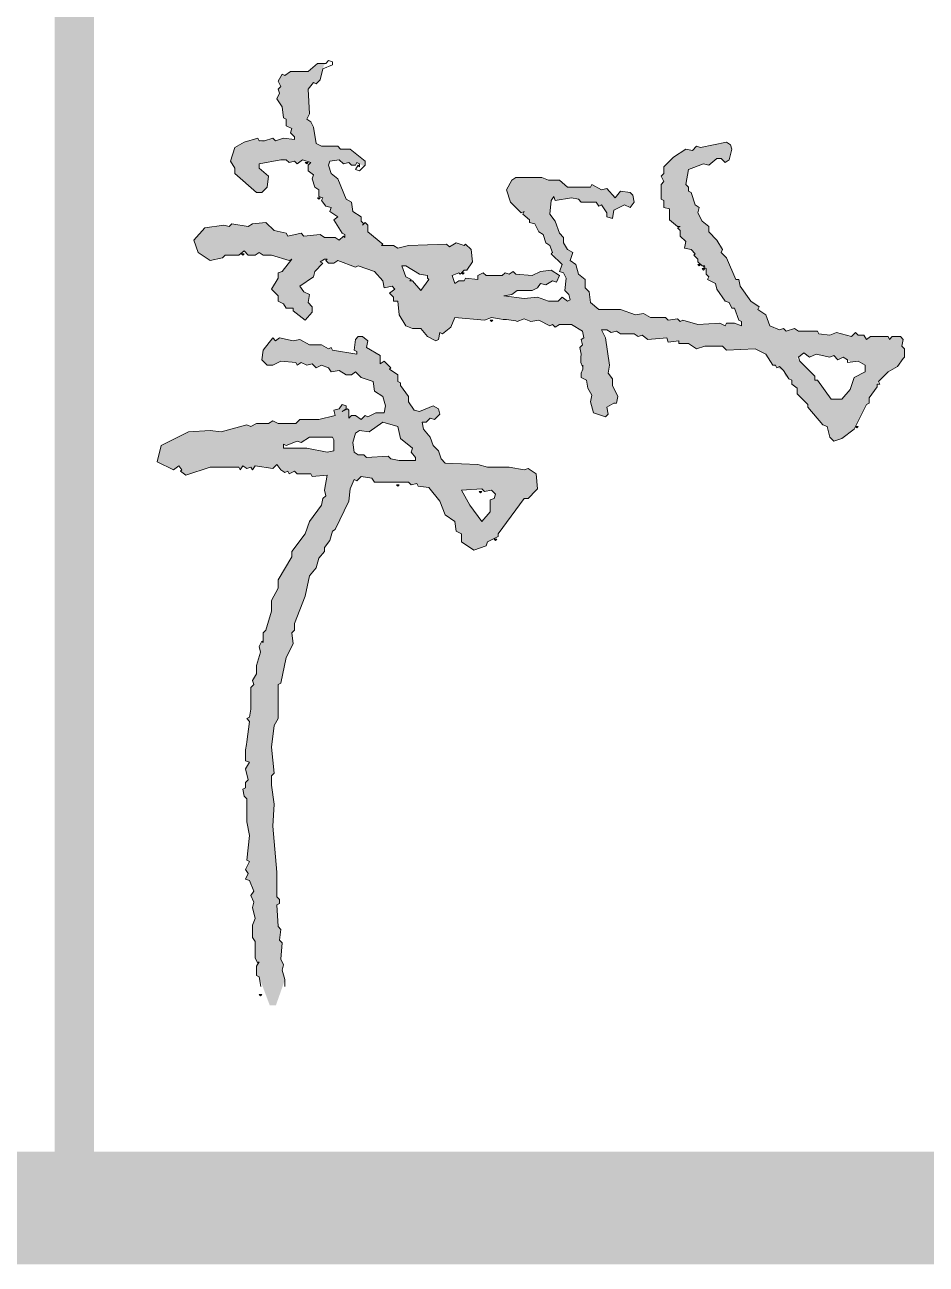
# Model space of a CAD drawing. Extents: x -518115 to 389031, y -231062 to 1628073.
# Drawn here: x 134969.5 to 135170.2, y -221440.8 to -221165.1 of the extents above; entities that cross this region are included whole.
import ezdxf

# ---------------------------------------------------------------- set-up
doc = ezdxf.new("R2010")
doc.units = 0
doc.header["$LTSCALE"] = 1000
doc.header["$MEASUREMENT"] = 0
doc.layers.add('图框', color=140, linetype='Continuous')
doc.layers.add('签名', color=7, linetype='Continuous', lineweight=18)

# ---------------------------------------------------------------- blocks, each defined once
blk = doc.blocks.new('GFDDDDRG')
at = {"layer": '签名'}
h = blk.add_hatch(color=2, dxfattribs=at)
h.dxf.hatch_style = 1
h.paths.add_polyline_path([(898040.56, -159065.23), (898040.56, -159062.21), (898039.35, -159061), (898038.74, -159061.6), (898037.53, -159060.4), (898037.53, -159058.58), (898033.91, -159056.16), (898033.3, -159051.93), (898030.88, -159050.72), (898027.25, -159041.65), (898024.23, -159039.23), (898023.02, -159035.6), (898023.62, -159033.78), (898027.86, -159033.18), (898029.67, -159034.99), (898032.09, -159034.39), (898033.3, -159035.6), (898035.12, -159035.6), (898035.72, -159034.39), (898038.95, -159036), (898039.35, -159035.6), (898039.35, -159033.78), (898032.7, -159028.34), (898028.46, -159028.34), (898027.25, -159027.13), (898020, -159027.13), (898017.58, -159025.92), (898016.37, -159018.66), (898015.16, -159016.24), (898013.34, -159015.04), (898014.55, -159012.62), (898013.95, -159001.73), (898016.37, -158998.71), (898017.58, -158999.31), (898019.39, -158997.5), (898021, -158991.04), (898021.81, -158990.24), (898018.18, -158990.24), (898013.95, -158993.87), (898006.09, -158993.87), (898003.67, -158995.68), (898002.46, -158995.08), (898000.64, -158998.1), (898001.85, -159000.52), (898000.64, -159001.73), (898001.25, -159003.54), (898000.04, -159005.96), (898002.46, -159009.59), (898003.06, -159014.43), (898004.27, -159015.04), (898004.27, -159018.06), (898006.69, -159019.27), (898006.09, -159021.08), (898007.9, -159022.9), (898007.9, -159024.11), (898003.06, -159023.5), (897999.43, -159024.71), (897998.22, -159023.5), (897992.52, -159025.4), (897991.57, -159023.5), (897985.52, -159025.32), (897981.29, -159027.74), (897979.47, -159033.78), (897981.29, -159036.81), (897981.29, -159039.23), (897990.97, -159047.69), (897993.38, -159047.69), (897995.8, -159045.28), (897996.41, -159040.44), (897992.17, -159036.81), (897992.17, -159034.99), (898003.89, -159032.8), (898005.48, -159034.39), (898007.9, -159033.78), (898009.11, -159034.99), (898011.53, -159033.18), (898015.16, -159034.39), (898013.95, -159035.6), (898013.95, -159038.02), (898016.37, -159039.83), (898015.76, -159041.65), (898016.97, -159045.28), (898018.79, -159046.48), (898018.79, -159049.51), (898020.6, -159050.11), (898020, -159051.32), (898021.81, -159053.74), (898024.23, -159054.35), (898023.62, -159056.16), (898027.25, -159058.58), (898025.44, -159059.79), (898029.07, -159065.84), (898030.28, -159066.44), (898030.28, -159067.65), (898029.67, -159067.05), (898027.86, -159068.86), (898026.04, -159067.65), (898021.21, -159067.65), (898019.39, -159066.44), (898012.13, -159067.05), (898010.92, -159065.84), (898004.88, -159067.05), (898004.27, -159065.84), (897998.83, -159064.63), (897995.2, -159061), (897989.15, -159061.6), (897987.34, -159062.81), (897980.08, -159061.6), (897978.87, -159062.81), (897976.45, -159062.21), (897967.98, -159063.42), (897963.14, -159068.86), (897964.96, -159074.31), (897970.4, -159077.93), (897975.85, -159076.72), (897977.05, -159075.52), (897983.1, -159075.52), (897985.52, -159073.7), (897987.34, -159075.52), (897990.36, -159075.52), (897992.17, -159074.31), (897993.99, -159075.52), (897997.62, -159075.52), (898005.48, -159077.93), (898006.69, -159077.33), (898002.46, -159082.77), (898000.64, -159083.38), (898000.64, -159085.8), (897997.62, -159090.64), (898000.64, -159093.66), (898000.64, -159096.08), (898003.06, -159097.29), (898004.27, -159099.1), (898007.29, -159099.1), (898007.29, -159100.31), (898012.74, -159104.55), (898015.76, -159100.92), (898015.76, -159098.5), (898013.95, -159096.68), (898014.55, -159093.05), (898012.13, -159091.84), (898010.32, -159089.43), (898016.37, -159085.19), (898016.97, -159082.77), (898020.6, -159079.14), (898019.39, -159078.54), (898021.21, -159077.33), (898022.41, -159077.33), (898021.81, -159077.93), (898023.02, -159079.14), (898025.44, -159079.14), (898027.25, -159077.93), (898035.12, -159080.96), (898036.33, -159080.35), (898043.58, -159082.77), (898047.21, -159087.01), (898047.82, -159090.03), (898051.45, -159089.43), (898052.65, -159090.64), (898050.24, -159092.45), (898052.05, -159094.26), (898052.05, -159096.08), (898053.86, -159096.08), (898054.2, -159099.44), (898054.47, -159099.71), (898054.25, -159099.93), (898054.47, -159102.13), (898057.49, -159106.96), (898060.52, -159108.17), (898064.15, -159108.17), (898067.17, -159111.8), (898070.8, -159113.62), (898072.01, -159113.01), (898072.61, -159109.99), (898073.82, -159110.59), (898077.45, -159107.57), (898079.27, -159103.34), (898092.57, -159104.55), (898095.6, -159103.34), (898100.8, -159104.2), (898102.12, -159104.22), (898106.36, -159104.82), (898107.09, -159105.15), (898110.11, -159103.94), (898113.13, -159105.15), (898116.76, -159104.55), (898121.6, -159106.96), (898122.81, -159106.36), (898124.02, -159107.57), (898125.84, -159106.36), (898131.28, -159106.36), (898136.12, -159109.38), (898136.72, -159112.41), (898135.51, -159113.01), (898136.12, -159115.43), (898134.91, -159116.64), (898135.51, -159119.67), (898135.43, -159120.55), (898135.43, -159122.97), (898136.12, -159125.11), (898136.24, -159125.41), (898136.24, -159127.23), (898135.51, -159128.13), (898135.51, -159129.95), (898137.93, -159131.16), (898138.54, -159134.79), (898140.35, -159137.81), (898139.75, -159140.83), (898140.96, -159145.67), (898146.4, -159147.49), (898147.61, -159146.28), (898147, -159143.25), (898151.4, -159140.61), (898151.84, -159138.41), (898149.42, -159133.58), (898149.42, -159130.55), (898147.61, -159128.13), (898148.21, -159124.5), (898146.4, -159112.41), (898144.58, -159108.78), (898147, -159108.78), (898148.82, -159109.99), (898151.24, -159109.38), (898153.05, -159110.59), (898159.1, -159110.59), (898160.91, -159111.8), (898162.73, -159111.2), (898165.15, -159113.01), (898173.61, -159112.41), (898174.22, -159114.22), (898179.06, -159113.62), (898179.06, -159114.83), (898183.29, -159114.83), (898186.92, -159117.25), (898190.55, -159116.04), (898198.41, -159116.04), (898200.23, -159117.85), (898212.93, -159117.25), (898217.77, -159119.67), (898220.79, -159124.5), (898222.8, -159125.62), (898225.63, -159126.92), (898226.45, -159129.4), (898229.26, -159131.16), (898229.26, -159132.97), (898231.68, -159134.79), (898231.68, -159137.2), (898236.51, -159142.04), (898236.51, -159143.25), (898243.17, -159151.12), (898244.98, -159151.72), (898246.19, -159156.56), (898248.01, -159158.37), (898251.63, -159157.16), (898257.08, -159152.93), (898262.52, -159142.04), (898263.73, -159141.44), (898263.73, -159139.02), (898267.36, -159134.18), (898267.36, -159132.37), (898272.2, -159127.53), (898276.43, -159125.11), (898279.45, -159120.57), (898279.45, -159117.25), (898278.25, -159116.04), (898278.85, -159113.01), (898277.64, -159111.8), (898274.01, -159111.8), (898272.8, -159113.01), (898272.2, -159111.8), (898264.33, -159111.8), (898262.52, -159113.01), (898261.31, -159111.2), (898258.89, -159111.2), (898257.68, -159109.99), (898255.87, -159111.8), (898249.21, -159109.99), (898246.19, -159111.2), (898241.35, -159110.59), (898240.75, -159109.38), (898232.28, -159109.38), (898230.47, -159108.17), (898226.84, -159109.38), (898225.63, -159108.17), (898223.81, -159108.78), (898219.58, -159106.96), (898217.77, -159102.13), (898214.14, -159099.71), (898214.74, -159098.5), (898211.11, -159096.08), (898206.27, -159089.43), (898205.67, -159086.4), (898204.46, -159086.4), (898200.23, -159076.72), (898197.81, -159074.31), (898198.41, -159073.1), (898195.99, -159068.86), (898192.36, -159065.23), (898192.36, -159062.81), (898189.34, -159060.4), (898187.53, -159056.77), (898188.13, -159054.35), (898186.32, -159053.14), (898184.5, -159047.69), (898183.29, -159047.09), (898183.29, -159045.28), (898182.08, -159044.07), (898183.29, -159037.41), (898189.94, -159034.99), (898192.36, -159035.6), (898195.99, -159032.57), (898197.81, -159032.57), (898199.62, -159034.39), (898201.44, -159033.18), (898202.65, -159028.34), (898202.04, -159026.53), (898200.23, -159025.32), (898188.73, -159027.74), (898186.92, -159027.13), (898185.11, -159028.95), (898182.08, -159028.34), (898176.64, -159031.97), (898172.41, -159036.2), (898172.41, -159039.23), (898171.2, -159040.44), (898172.41, -159042.86), (898171.2, -159044.07), (898171.2, -159050.72), (898172.41, -159051.32), (898172.41, -159054.35), (898174.82, -159054.95), (898174.82, -159059.79), (898178.45, -159062.81), (898179.66, -159062.81), (898178.45, -159063.42), (898179.66, -159064.63), (898179.66, -159067.05), (898182.08, -159069.47), (898181.48, -159072.49), (898184.5, -159073.1), (898186.32, -159074.91), (898185.71, -159075.52), (898187.53, -159077.33), (898187.53, -159078.54), (898189.34, -159080.35), (898190.55, -159080.35), (898189.94, -159080.96), (898191.15, -159081.56), (898191.15, -159083.98), (898192.36, -159085.19), (898191.76, -159086.4), (898195.39, -159088.22), (898195.99, -159090.64), (898199.62, -159096.08), (898201.44, -159096.68), (898202.65, -159099.1), (898203.85, -159099.1), (898205.67, -159104.55), (898206.88, -159105.15), (898206.88, -159106.96), (898203.85, -159105.76), (898200.23, -159105.76), (898199.62, -159106.96), (898197.2, -159105.76), (898187.53, -159106.36), (898180.87, -159104.55), (898179.66, -159105.15), (898178.45, -159103.94), (898174.22, -159104.55), (898173.01, -159103.34), (898166.36, -159103.34), (898163.33, -159101.52), (898159.7, -159102.13), (898153.05, -159099.71), (898143.37, -159099.71), (898139.75, -159096.68), (898139.14, -159091.84), (898137.33, -159090.03), (898137.33, -159086.4), (898134.3, -159083.98), (898133.09, -159079.75), (898130.67, -159077.93), (898131.88, -159074.31), (898129.46, -159073.1), (898127.65, -159070.07), (898127.65, -159067.65), (898125.84, -159065.84), (898124.02, -159060.4), (898121.6, -159057.37), (898122.21, -159051.32), (898123.42, -159049.51), (898124.02, -159051.32), (898131.28, -159050.11), (898134.3, -159050.72), (898135.51, -159051.93), (898142.17, -159051.93), (898143.37, -159053.74), (898144.58, -159053.14), (898147, -159056.77), (898147, -159058.58), (898149.42, -159059.19), (898150.03, -159055.56), (898154.87, -159053.14), (898157.29, -159054.35), (898159.1, -159051.93), (898158.49, -159048.9), (898157.29, -159047.69), (898153.05, -159047.09), (898150.63, -159050.11), (898147, -159045.88), (898144.58, -159046.48), (898140.35, -159044.07), (898139.75, -159045.28), (898129.46, -159045.28), (898125.84, -159042.25), (898121, -159042.25), (898117.97, -159041.04), (898106.48, -159041.04), (898104.67, -159042.25), (898102.25, -159046.48), (898104.06, -159051.93), (898108.9, -159056.77), (898110.11, -159056.16), (898109.51, -159057.37), (898112.53, -159059.79), (898112.53, -159061), (898114.95, -159061.6), (898116.76, -159065.23), (898118.58, -159066.44), (898119.79, -159070.07), (898121.6, -159071.28), (898123.62, -159076.32), (898127.05, -159079.75), (898125.84, -159082.77), (898127.65, -159083.38), (898128.86, -159085.8), (898128.25, -159091.24), (898130.07, -159093.05), (898130.67, -159095.47), (898129.46, -159096.08), (898127.05, -159094.26), (898125.23, -159096.08), (898121, -159096.08), (898116.16, -159094.26), (898110.11, -159094.87), (898101.04, -159093.66), (898104.67, -159093.05), (898107.09, -159091.24), (898113.74, -159091.24), (898116.16, -159090.03), (898117.37, -159088.22), (898119.79, -159088.82), (898122.81, -159087.01), (898124.63, -159087.61), (898125.84, -159084.59), (898122.21, -159082.17), (898117.37, -159082.77), (898113.74, -159084.59), (898106.48, -159083.98), (898105.27, -159082.77), (898103.46, -159083.98), (898101.64, -159083.38), (898100.43, -159084.59), (898093.18, -159084.59), (898091.97, -159083.38), (898089.55, -159084.59), (898089.55, -159086.4), (898084.1, -159085.8), (898083.5, -159087.01), (898081.08, -159087.01), (898079.27, -159088.22), (898078.06, -159084.59), (898083.1, -159082.57), (898083.5, -159082.17), (898084.71, -159082.17), (898087.13, -159078.54), (898086.52, -159073.1), (898084.1, -159070.68), (898083.5, -159071.28), (898079.87, -159070.07), (898076.85, -159071.89), (898075.64, -159070.68), (898058.7, -159071.28), (898053.86, -159072.49), (898052.05, -159071.28), (898046.61, -159071.28), (898047.21, -159070.68)])
h.paths.add_polyline_path([(898055.68, -159080.35), (898057.49, -159080.35), (898063.54, -159083.98), (898067.17, -159084.59), (898067.17, -159085.8), (898067.77, -159086.4), (898064.15, -159091.24), (898060.52, -159087.01), (898059.31, -159087.01), (898059.91, -159086.4), (898057.49, -159085.19)], flags=16)
h.paths.add_polyline_path([(898234.7, -159119.06), (898237.12, -159120.88), (898240.14, -159119.67), (898246.19, -159120.88), (898248.01, -159120.27), (898249.82, -159122.08), (898252.24, -159120.88), (898255.58, -159123.1), (898258.89, -159122.69), (898261.92, -159124.5), (898261.92, -159127.53), (898257.08, -159129.95), (898255.26, -159135.39), (898251.63, -159139.62), (898246.8, -159139.62), (898240.75, -159131.16), (898239.54, -159131.16), (898239.54, -159129.34), (898231.59, -159121.39)], flags=16)
h = blk.add_hatch(color=2, dxfattribs=at)
h.dxf.hatch_style = 1
h.paths.add_polyline_path([(898036.33, -159164.42), (898034.51, -159163.21), (898033.91, -159158.98), (898035.12, -159154.74), (898036.93, -159153.53), (898041.16, -159154.14), (898047.21, -159149.91), (898053.86, -159151.72), (898055.07, -159157.16), (898060.52, -159161.4), (898059.91, -159163.21), (898061.73, -159165.63), (898061.73, -159166.84), (898054.47, -159166.84), (898050.84, -159166.24), (898049.63, -159165.03), (898039.95, -159165.63), (898038.74, -159164.42)], flags=16)
h.paths.add_polyline_path([(898025.44, -159162.61), (898022.41, -159163.21), (898013.34, -159161.4), (898003.06, -159161.4), (898003.06, -159159.58), (898004.27, -159160.19), (898009.11, -159158.37), (898010.92, -159158.98), (898014.55, -159156.56), (898024.83, -159156.56), (898025.44, -159157.77)], flags=16)
h.paths.add_polyline_path([(898082.29, -159180.15), (898091.36, -159179.54), (898092.57, -159180.75), (898095.6, -159180.15), (898096.81, -159181.36), (898097.41, -159181.96), (898096.81, -159183.77), (898094.99, -159184.38), (898094.99, -159189.82), (898091.36, -159194.06), (898085.92, -159186.8)], flags=16)
h.paths.add_polyline_path([(898090.15, -159180.75), (898091.36, -159180.75), (898090.76, -159181.36)], flags=0)
h.paths.add_polyline_path([(897996.92, -159409.34), (897999.62, -159409.35), (898003.67, -159397.87), (898002.46, -159393.64), (898003.06, -159391.22), (898001.85, -159388.8), (898002.46, -159381.54), (898001.25, -159380.33), (898001.85, -159375.5), (898000.64, -159374.29), (898000.04, -159364.61), (898001.25, -159364), (898001.25, -159362.19), (898000.04, -159360.98), (898000.04, -159350.09), (897998.22, -159329.53), (897998.83, -159319.85), (897997.62, -159311.39), (897997.62, -159307.15), (897998.83, -159305.94), (897997.62, -159294.45), (897998.83, -159284.78), (898000.64, -159281.75), (898000.64, -159266.63), (898001.85, -159266.03), (898004.27, -159254.54), (898007.29, -159248.49), (898006.69, -159243.65), (898007.9, -159242.44), (898007.9, -159239.42), (898012.74, -159227.32), (898014.55, -159218.25), (898017.58, -159214.62), (898018.79, -159210.39), (898021.21, -159207.36), (898021.21, -159205.55), (898023.62, -159202.52), (898024.83, -159198.29), (898026.04, -159197.68), (898032.09, -159184.98), (898032.7, -159179.54), (898034.51, -159175.31), (898035.72, -159175.91), (898037.53, -159174.1), (898042.37, -159174.7), (898043.58, -159176.52), (898058.7, -159176.52), (898059.91, -159177.73), (898062.33, -159177.12), (898062.94, -159178.33), (898067.77, -159178.94), (898072.61, -159184.98), (898075.03, -159191.03), (898079.27, -159194.06), (898079.87, -159198.29), (898082.29, -159199.5), (898082.29, -159203.13), (898087.73, -159206.76), (898093.18, -159204.94), (898093.78, -159203.13), (898098.62, -159200.71), (898098.62, -159199.5), (898110.11, -159183.77), (898111.93, -159183.77), (898116.16, -159179.54), (898115.55, -159172.89), (898111.93, -159170.47), (898110.11, -159171.07), (898103.46, -159169.86), (898093.78, -159169.86), (898089.55, -159168.65), (898075.03, -159168.05), (898073.22, -159166.24), (898072.01, -159162.61), (898069.59, -159160.19), (898068.38, -159156.56), (898065.36, -159152.93), (898064.75, -159149.91), (898066.57, -159149.91), (898068.38, -159148.09), (898070.19, -159148.7), (898072.61, -159146.28), (898072.01, -159143.86), (898069.59, -159142.65), (898063.54, -159145.07), (898061.12, -159144.46), (898058.7, -159140.83), (898058.7, -159138.41), (898055.07, -159133.58), (898055.07, -159132.37), (898053.86, -159131.76), (898053.86, -159128.74), (898050.24, -159126.32), (898050.84, -159125.71), (898047.82, -159122.69), (898046, -159123.9), (898046, -159120.27), (898039.95, -159116.64), (898040.56, -159113.62), (898038.14, -159111.8), (898036.33, -159111.8), (898035.12, -159113.01), (898034.51, -159117.85), (898035.72, -159118.46), (898035.72, -159119.67), (898024.83, -159117.85), (898024.23, -159116.64), (898023.02, -159117.25), (898020, -159115.43), (898014.55, -159115.43), (898010.32, -159113.01), (898007.29, -159113.62), (898001.25, -159112.41), (897999.43, -159113.62), (897998.22, -159112.41), (897993.99, -159117.85), (897993.38, -159122.08), (897995.8, -159124.5), (897998.22, -159124.5), (898001.85, -159122.69), (898008.5, -159123.29), (898009.11, -159124.5), (898010.92, -159123.29), (898013.34, -159124.5), (898015.76, -159123.9), (898017.58, -159125.71), (898020, -159124.5), (898023.02, -159125.71), (898024.23, -159127.53), (898027.86, -159126.92), (898030.88, -159128.74), (898033.3, -159128.74), (898035.12, -159127.53), (898037.53, -159129.95), (898042.98, -159131.76), (898043.58, -159136), (898047.21, -159138.41), (898048.42, -159142.65), (898047.82, -159145.67), (898044.19, -159145.67), (898040.56, -159147.49), (898039.35, -159146.88), (898037.53, -159148.7), (898035.12, -159146.88), (898033.3, -159146.88), (898032.09, -159148.09), (898032.09, -159144.46), (898031.49, -159143.86), (898029.07, -159145.07), (898030.88, -159143.86), (898030.88, -159142.65), (898029.07, -159142.04), (898027.86, -159143.86), (898025.44, -159144.46), (898026.04, -159146.88), (898018.79, -159148.7), (898010.32, -159148.7), (898008.5, -159150.51), (898000.64, -159150.51), (897998.22, -159149.3), (897996.41, -159150.51), (897990.97, -159150.51), (897988.55, -159151.72), (897986.73, -159151.12), (897975.24, -159154.14), (897970.4, -159153.53), (897960.73, -159154.14), (897948.63, -159160.19), (897946.81, -159167.44), (897954.07, -159171.07), (897956.49, -159169.26), (897957.7, -159171.07), (897957.1, -159171.68), (897959.52, -159173.49), (897970.4, -159169.86), (897983.1, -159169.86), (897983.71, -159171.07), (897984.92, -159169.26), (897986.73, -159170.47), (897988.55, -159169.86), (897989.15, -159171.07), (897990.36, -159169.26), (897998.22, -159170.47), (898000.04, -159168.65), (898001.85, -159171.07), (898003.67, -159172.28), (898004.88, -159171.68), (898005.48, -159172.89), (898007.9, -159171.68), (898009.11, -159172.89), (898015.16, -159172.89), (898015.76, -159174.1), (898022.41, -159173.49), (898021.21, -159180.15), (898021.81, -159182.56), (898020.6, -159183.77), (898020, -159186.8), (898014.55, -159194.06), (898012.74, -159199.5), (898006.69, -159207.36), (898006.69, -159209.78), (898000.64, -159220.06), (898000.64, -159223.69), (897997.62, -159229.13), (897997.62, -159233.97), (897995.2, -159242.44), (897993.99, -159243.65), (897993.99, -159247.88), (897993.38, -159247.28), (897992.17, -159249.7), (897992.78, -159252.12), (897990.97, -159258.16), (897990.97, -159261.79), (897989.15, -159264.82), (897989.76, -159266.63), (897988.55, -159267.84), (897988.55, -159277.52), (897987.94, -159281.15), (897986.73, -159281.75), (897987.94, -159282.96), (897986.73, -159292.03), (897986.43, -159293.73), (897986.13, -159295.66), (897986.13, -159300.5), (897987.94, -159301.11), (897986.13, -159304.13), (897987.34, -159308.97), (897986.13, -159310.18), (897986.13, -159312.6), (897984.92, -159313.2), (897985.52, -159316.23), (897986.73, -159317.44), (897986.73, -159327.72), (897987.94, -159333.76), (897986.73, -159344.65), (897987.94, -159345.26), (897986.13, -159348.88), (897987.34, -159350.7), (897986.13, -159353.12), (897987.94, -159353.72), (897989.76, -159358.56), (897988.55, -159360.38), (897989.76, -159363.4), (897989.15, -159365.82), (897990.36, -159370.66), (897989.15, -159373.68), (897989.15, -159379.12), (897990.36, -159380.94), (897990.36, -159388.2), (897991.57, -159390.62), (897992.17, -159390.01), (897990.97, -159391.83), (897990.97, -159396.06), (897992.17, -159396.66)])
at = {"layer": '图框', "const_width": 50}
blk.add_lwpolyline([(894109.78, -159499.46), (922809.78, -159499.46), (922809.78, -108686.96), (894109.78, -108686.96)], close=True, dxfattribs=at)
at = {"layer": '图框', "const_width": 17.5}
blk.add_lwpolyline([(897909.95, -156001.93), (897909.95, -159501.93)], dxfattribs=at)
at = {"layer": '签名', "color": 2, "elevation": 4852497.23}
for points in [[(898278.85, -159121.48), (898279.45, -159120.88), (898279.45, -159117.25), (898278.25, -159116.04), (898278.85, -159113.01), (898277.64, -159111.8), (898274.01, -159111.8), (898272.8, -159113.01), (898272.2, -159111.8), (898264.33, -159111.8), (898262.52, -159113.01), (898261.31, -159111.2), (898258.89, -159111.2), (898257.68, -159109.99), (898255.87, -159111.8), (898249.21, -159109.99), (898246.19, -159111.2), (898241.35, -159110.59), (898240.75, -159109.38), (898232.28, -159109.38), (898230.47, -159108.17), (898226.84, -159109.38), (898225.63, -159108.17), (898223.81, -159108.78), (898219.58, -159106.96), (898217.77, -159102.13), (898214.14, -159099.71), (898214.74, -159098.5), (898211.11, -159096.08), (898206.27, -159089.43), (898205.67, -159086.4), (898204.46, -159086.4), (898200.23, -159076.72), (898197.81, -159074.31), (898198.41, -159073.1), (898195.99, -159068.86), (898192.36, -159065.23), (898192.36, -159062.81), (898189.34, -159060.4), (898187.53, -159056.77), (898188.13, -159054.35), (898186.32, -159053.14), (898184.5, -159047.69), (898183.29, -159047.09), (898183.29, -159045.28), (898182.08, -159044.07), (898183.29, -159037.41), (898189.94, -159034.99), (898192.36, -159035.6), (898195.99, -159032.57), (898197.81, -159032.57), (898199.62, -159034.39), (898201.44, -159033.18), (898202.65, -159028.34), (898202.04, -159026.53), (898200.23, -159025.32), (898188.73, -159027.74), (898186.92, -159027.13), (898185.11, -159028.95), (898182.08, -159028.34), (898176.64, -159031.97), (898172.41, -159036.2), (898172.41, -159039.23), (898171.2, -159040.44), (898172.41, -159042.86), (898171.2, -159044.07), (898171.2, -159050.72), (898172.41, -159051.32), (898172.41, -159054.35), (898174.82, -159054.95), (898174.82, -159059.79), (898178.45, -159062.81), (898179.66, -159062.81), (898178.45, -159063.42), (898179.66, -159064.63), (898179.66, -159067.05), (898182.08, -159069.47), (898181.48, -159072.49), (898184.5, -159073.1), (898186.32, -159074.91), (898185.71, -159075.52), (898187.53, -159077.33), (898187.53, -159078.54), (898189.34, -159080.35), (898190.55, -159080.35), (898189.94, -159080.96), (898191.15, -159081.56), (898191.15, -159083.98), (898192.36, -159085.19), (898191.76, -159086.4), (898195.39, -159088.22), (898195.99, -159090.64), (898199.62, -159096.08), (898201.44, -159096.68), (898202.65, -159099.1), (898203.85, -159099.1), (898205.67, -159104.55), (898206.88, -159105.15), (898206.88, -159106.96), (898203.85, -159105.76), (898200.23, -159105.76), (898199.62, -159106.96), (898197.2, -159105.76), (898187.53, -159106.36), (898180.87, -159104.55), (898179.66, -159105.15), (898178.45, -159103.94), (898174.22, -159104.55), (898173.01, -159103.34), (898166.36, -159103.34), (898163.33, -159101.52), (898159.7, -159102.13), (898153.05, -159099.71), (898143.37, -159099.71), (898139.75, -159096.68), (898139.14, -159091.84), (898137.33, -159090.03), (898137.33, -159086.4), (898134.3, -159083.98), (898133.09, -159079.75), (898130.67, -159077.93), (898131.88, -159074.31), (898129.46, -159073.1), (898127.65, -159070.07), (898127.65, -159067.65), (898125.84, -159065.84), (898124.02, -159060.4), (898121.6, -159057.37), (898122.21, -159051.32), (898123.42, -159049.51), (898124.02, -159051.32), (898131.28, -159050.11), (898134.3, -159050.72), (898135.51, -159051.93), (898142.17, -159051.93), (898143.37, -159053.74), (898144.58, -159053.14), (898147, -159056.77), (898147, -159058.58), (898149.42, -159059.19), (898150.03, -159055.56), (898154.87, -159053.14), (898157.29, -159054.35), (898159.1, -159051.93), (898158.49, -159048.9), (898157.29, -159047.69), (898153.05, -159047.09), (898150.63, -159050.11), (898147, -159045.88), (898144.58, -159046.48), (898140.35, -159044.07), (898139.75, -159045.28), (898129.46, -159045.28), (898125.84, -159042.25), (898121, -159042.25), (898117.97, -159041.04), (898106.48, -159041.04), (898104.67, -159042.25), (898102.25, -159046.48), (898104.06, -159051.93), (898108.9, -159056.77), (898110.11, -159056.16), (898109.51, -159057.37), (898112.53, -159059.79), (898112.53, -159061), (898114.95, -159061.6), (898116.76, -159065.23), (898118.58, -159066.44), (898119.79, -159070.07), (898121.6, -159071.28), (898122.81, -159074.31), (898122.21, -159074.91), (898127.05, -159079.75), (898125.84, -159082.77), (898127.65, -159083.38), (898128.86, -159085.8), (898128.25, -159091.24), (898130.07, -159093.05), (898130.67, -159095.47), (898129.46, -159096.08), (898127.05, -159094.26), (898125.23, -159096.08), (898121, -159096.08), (898116.16, -159094.26), (898110.11, -159094.87), (898101.04, -159093.66), (898104.67, -159093.05), (898107.09, -159091.24), (898113.74, -159091.24), (898116.16, -159090.03), (898117.37, -159088.22), (898119.79, -159088.82), (898122.81, -159087.01), (898124.63, -159087.61), (898125.84, -159084.59), (898122.21, -159082.17), (898117.37, -159082.77), (898113.74, -159084.59), (898106.48, -159083.98), (898105.27, -159082.77), (898103.46, -159083.98), (898101.64, -159083.38), (898100.43, -159084.59), (898093.18, -159084.59), (898091.97, -159083.38), (898089.55, -159084.59), (898089.55, -159086.4), (898084.1, -159085.8), (898083.5, -159087.01), (898081.08, -159087.01), (898079.27, -159088.22), (898078.06, -159084.59), (898081.08, -159083.38), (898081.69, -159083.98), (898083.5, -159082.17), (898084.71, -159082.17), (898087.13, -159078.54), (898086.52, -159073.1), (898084.1, -159070.68), (898083.5, -159071.28), (898079.87, -159070.07), (898076.85, -159071.89), (898075.64, -159070.68), (898058.7, -159071.28), (898053.86, -159072.49), (898052.05, -159071.28), (898046.61, -159071.28), (898047.21, -159070.68), (898040.56, -159065.23), (898040.56, -159062.21), (898039.35, -159061), (898038.14, -159062.21), (898038.74, -159061.6), (898037.53, -159060.4), (898037.53, -159058.58), (898033.91, -159056.16), (898033.3, -159051.93), (898030.88, -159050.72), (898027.25, -159041.65), (898024.23, -159039.23), (898023.02, -159035.6), (898023.62, -159033.78), (898027.86, -159033.18), (898029.67, -159034.99), (898032.09, -159034.39), (898033.3, -159035.6), (898035.12, -159035.6), (898035.72, -159034.39), (898036.93, -159034.99), (898036.93, -159036.2), (898036.33, -159035.6), (898035.12, -159037.41), (898036.93, -159038.02), (898039.35, -159035.6), (898039.35, -159033.78), (898032.7, -159028.34), (898028.46, -159028.34), (898027.25, -159027.13), (898020, -159027.13), (898017.58, -159025.92), (898016.37, -159018.66), (898015.16, -159016.24), (898013.34, -159015.04), (898014.55, -159012.62), (898013.95, -159001.73), (898016.37, -158998.71), (898017.58, -158999.31), (898019.39, -158997.5), (898020.6, -158992.66), (898024.83, -158990.84), (898024.83, -158989.63), (898023.02, -158989.03), (898021.81, -158990.24), (898018.18, -158990.24), (898013.95, -158993.87), (898006.09, -158993.87), (898003.67, -158995.68), (898002.46, -158995.08), (898000.64, -158998.1), (898001.85, -159000.52), (898000.64, -159001.73), (898001.25, -159003.54), (898000.04, -159005.96), (898002.46, -159009.59), (898003.06, -159014.43), (898004.27, -159015.04), (898004.27, -159018.06), (898006.69, -159019.27), (898006.09, -159021.08), (898007.9, -159022.9), (898007.9, -159024.11), (898003.06, -159023.5), (897999.43, -159024.71), (897998.22, -159023.5), (897994.59, -159024.71), (897992.17, -159024.71), (897991.57, -159023.5), (897985.52, -159025.32), (897981.29, -159027.74), (897979.47, -159033.78), (897981.29, -159036.81), (897981.29, -159039.23), (897990.97, -159047.69), (897993.38, -159047.69), (897995.8, -159045.28), (897996.41, -159040.44), (897992.17, -159036.81), (897992.17, -159034.99), (898001.85, -159033.18), (898004.27, -159033.18), (898005.48, -159034.39), (898007.9, -159033.78), (898009.11, -159034.99), (898011.53, -159033.18), (898015.16, -159034.39), (898013.95, -159035.6), (898013.95, -159038.02), (898016.37, -159039.83), (898015.76, -159041.65), (898016.97, -159045.28), (898018.79, -159046.48), (898018.79, -159049.51), (898020.6, -159050.11), (898020, -159051.32), (898021.81, -159053.74), (898024.23, -159054.35), (898023.62, -159056.16), (898027.25, -159058.58), (898025.44, -159059.79), (898029.07, -159065.84), (898030.28, -159066.44), (898030.28, -159067.65), (898029.67, -159067.05), (898027.86, -159068.86), (898026.04, -159067.65), (898021.21, -159067.65), (898019.39, -159066.44), (898012.13, -159067.05), (898010.92, -159065.84), (898004.88, -159067.05), (898004.27, -159065.84), (897998.83, -159064.63), (897995.2, -159061), (897989.15, -159061.6), (897987.34, -159062.81), (897980.08, -159061.6), (897978.87, -159062.81), (897976.45, -159062.21), (897967.98, -159063.42), (897963.14, -159068.86), (897964.96, -159074.31), (897970.4, -159077.93), (897975.85, -159076.72), (897977.05, -159075.52), (897983.1, -159075.52), (897985.52, -159073.7), (897987.34, -159075.52), (897990.36, -159075.52), (897992.17, -159074.31), (897993.99, -159075.52), (897997.62, -159075.52), (898005.48, -159077.93), (898006.69, -159077.33), (898002.46, -159082.77), (898000.64, -159083.38), (898000.64, -159085.8), (897997.62, -159090.64), (898000.64, -159093.66), (898000.64, -159096.08), (898003.06, -159097.29), (898004.27, -159099.1), (898007.29, -159099.1), (898007.29, -159100.31), (898012.74, -159104.55), (898015.76, -159100.92), (898015.76, -159098.5), (898013.95, -159096.68), (898014.55, -159093.05), (898012.13, -159091.84), (898010.32, -159089.43), (898016.37, -159085.19), (898016.97, -159082.77), (898020.6, -159079.14), (898019.39, -159078.54), (898021.21, -159077.33), (898022.41, -159077.33), (898021.81, -159077.93), (898023.02, -159079.14), (898025.44, -159079.14), (898027.25, -159077.93), (898035.12, -159080.96), (898036.33, -159080.35), (898043.58, -159082.77), (898047.21, -159087.01), (898047.82, -159090.03), (898051.45, -159089.43), (898052.65, -159090.64), (898050.24, -159092.45), (898052.05, -159094.26), (898052.05, -159096.08), (898053.86, -159096.08), (898054.47, -159102.13), (898057.49, -159106.96), (898060.52, -159108.17), (898064.15, -159108.17), (898067.17, -159111.8), (898070.8, -159113.62), (898072.01, -159113.01), (898072.61, -159109.99), (898073.82, -159110.59), (898077.45, -159107.57), (898079.27, -159103.34), (898092.57, -159104.55), (898095.6, -159103.34), (898099.22, -159103.94), (898100.74, -159104.24), (898102.25, -159104.24), (898106.48, -159104.84), (898107.09, -159105.15), (898110.11, -159103.94), (898113.13, -159105.15), (898116.76, -159104.55), (898121.6, -159106.96), (898122.81, -159106.36), (898124.02, -159107.57), (898125.84, -159106.36), (898131.28, -159106.36), (898136.12, -159109.38), (898136.72, -159112.41), (898135.51, -159113.01), (898136.12, -159115.43), (898134.91, -159116.64), (898135.51, -159119.67), (898135.43, -159120.88), (898135.43, -159123.29), (898136.12, -159125.11), (898136.24, -159124.5), (898136.24, -159126.32), (898135.51, -159128.13), (898135.51, -159129.95), (898137.93, -159131.16), (898138.54, -159134.79), (898140.35, -159137.81), (898139.75, -159140.83), (898140.96, -159145.67), (898146.4, -159147.49), (898147.61, -159146.28), (898147, -159143.25), (898150.03, -159141.44), (898151.24, -159141.44), (898151.84, -159138.41), (898149.42, -159133.58), (898149.42, -159130.55), (898147.61, -159128.13), (898148.21, -159124.5), (898146.4, -159112.41), (898144.58, -159108.78), (898147, -159108.78), (898148.82, -159109.99), (898151.24, -159109.38), (898153.05, -159110.59), (898159.1, -159110.59), (898160.91, -159111.8), (898162.73, -159111.2), (898165.15, -159113.01), (898173.61, -159112.41), (898174.22, -159114.22), (898179.06, -159113.62), (898179.06, -159114.83), (898183.29, -159114.83), (898186.92, -159117.25), (898190.55, -159116.04), (898198.41, -159116.04), (898200.23, -159117.85), (898212.93, -159117.25), (898217.77, -159119.67), (898220.79, -159124.5), (898222, -159124.5), (898222.6, -159125.71), (898223.81, -159125.11), (898225.63, -159126.92), (898227.96, -159130.55), (898229.26, -159131.16), (898229.26, -159132.97), (898231.68, -159134.79), (898231.68, -159137.2), (898236.51, -159142.04), (898236.51, -159143.25), (898243.17, -159151.12), (898244.98, -159151.72), (898246.19, -159156.56), (898248.01, -159158.37), (898251.63, -159157.16), (898257.08, -159152.93), (898262.52, -159142.04), (898263.73, -159141.44), (898263.73, -159139.02), (898267.36, -159134.18), (898267.36, -159132.97), (898268.57, -159132.97), (898267.96, -159131.76), (898272.2, -159127.53), (898276.43, -159125.11), (898278.85, -159121.48)], [(898013.34, -159034.99), (898013.95, -159034.39), (898012.74, -159034.39), (898013.34, -159034.99)], [(898018.79, -159050.72), (898019.39, -159050.11), (898018.18, -159050.11), (898018.79, -159050.72)], [(897984.92, -159075.52), (897985.52, -159074.91), (897984.31, -159074.91), (897984.92, -159075.52)], [(898067.17, -159084.59), (898067.17, -159085.8), (898067.77, -159086.4), (898064.15, -159091.24), (898060.52, -159087.01), (898059.31, -159087.01), (898059.91, -159086.4), (898057.49, -159085.19), (898055.68, -159080.35), (898057.49, -159080.35), (898063.54, -159083.98), (898067.17, -159084.59)], [(898188.13, -159080.35), (898188.73, -159079.75), (898187.53, -159079.75), (898188.13, -159080.35)], [(898082.89, -159083.98), (898083.5, -159083.38), (898082.29, -159083.38), (898082.89, -159083.98)], [(898189.94, -159082.17), (898190.55, -159081.56), (898189.34, -159081.56), (898189.94, -159082.17)], [(898095.6, -159105.15), (898096.2, -159104.55), (898094.99, -159104.55), (898095.6, -159105.15)], [(898115.55, -159180.15), (898116.16, -159179.54), (898115.55, -159172.89), (898111.93, -159170.47), (898110.11, -159171.07), (898103.46, -159169.86), (898093.78, -159169.86), (898089.55, -159168.65), (898075.03, -159168.05), (898073.22, -159166.24), (898072.01, -159162.61), (898069.59, -159160.19), (898068.38, -159156.56), (898065.36, -159152.93), (898064.75, -159149.91), (898066.57, -159149.91), (898068.38, -159148.09), (898070.19, -159148.7), (898072.61, -159146.28), (898072.01, -159143.86), (898069.59, -159142.65), (898063.54, -159145.07), (898061.12, -159144.46), (898058.7, -159140.83), (898058.7, -159138.41), (898055.07, -159133.58), (898055.07, -159132.37), (898053.86, -159131.76), (898053.86, -159128.74), (898050.24, -159126.32), (898050.84, -159125.71), (898047.82, -159122.69), (898046, -159123.9), (898046, -159120.27), (898039.95, -159116.64), (898040.56, -159113.62), (898038.14, -159111.8), (898036.33, -159111.8), (898035.12, -159113.01), (898034.51, -159117.85), (898035.72, -159118.46), (898035.72, -159119.67), (898024.83, -159117.85), (898024.23, -159116.64), (898023.02, -159117.25), (898020, -159115.43), (898014.55, -159115.43), (898010.32, -159113.01), (898007.29, -159113.62), (898001.25, -159112.41), (897999.43, -159113.62), (897998.22, -159112.41), (897993.99, -159117.85), (897993.38, -159122.08), (897995.8, -159124.5), (897998.22, -159124.5), (898001.85, -159122.69), (898008.5, -159123.29), (898009.11, -159124.5), (898010.92, -159123.29), (898013.34, -159124.5), (898015.76, -159123.9), (898017.58, -159125.71), (898020, -159124.5), (898023.02, -159125.71), (898024.23, -159127.53), (898027.86, -159126.92), (898030.88, -159128.74), (898033.3, -159128.74), (898035.12, -159127.53), (898037.53, -159129.95), (898042.98, -159131.76), (898043.58, -159136), (898047.21, -159138.41), (898048.42, -159142.65), (898047.82, -159145.67), (898044.19, -159145.67), (898040.56, -159147.49), (898039.35, -159146.88), (898037.53, -159148.7), (898035.12, -159146.88), (898033.3, -159146.88), (898032.09, -159148.09), (898032.09, -159144.46), (898031.49, -159143.86), (898029.07, -159145.07), (898030.88, -159143.86), (898030.88, -159142.65), (898029.07, -159142.04), (898027.86, -159143.86), (898025.44, -159144.46), (898026.04, -159146.88), (898018.79, -159148.7), (898010.32, -159148.7), (898008.5, -159150.51), (898000.64, -159150.51), (897998.22, -159149.3), (897996.41, -159150.51), (897990.97, -159150.51), (897988.55, -159151.72), (897986.73, -159151.12), (897975.24, -159154.14), (897970.4, -159153.53), (897960.73, -159154.14), (897948.63, -159160.19), (897946.81, -159167.44), (897954.07, -159171.07), (897956.49, -159169.26), (897957.7, -159171.07), (897957.1, -159171.68), (897959.52, -159173.49), (897970.4, -159169.86), (897983.1, -159169.86), (897983.71, -159171.07), (897984.92, -159169.26), (897986.73, -159170.47), (897988.55, -159169.86), (897989.15, -159171.07), (897990.36, -159169.26), (897998.22, -159170.47), (898000.04, -159168.65), (898001.85, -159171.07), (898003.67, -159172.28), (898004.88, -159171.68), (898005.48, -159172.89), (898007.9, -159171.68), (898009.11, -159172.89), (898015.16, -159172.89), (898015.76, -159174.1), (898022.41, -159173.49), (898021.21, -159180.15), (898021.81, -159182.56), (898020.6, -159183.77), (898020, -159186.8), (898014.55, -159194.06), (898012.74, -159199.5), (898006.69, -159207.36), (898006.69, -159209.78), (898000.64, -159220.06), (898000.64, -159223.69), (897997.62, -159229.13), (897997.62, -159233.97), (897995.2, -159242.44), (897993.99, -159243.65), (897993.99, -159247.88), (897993.38, -159247.28), (897992.17, -159249.7), (897992.78, -159252.12), (897990.97, -159258.16), (897990.97, -159261.79), (897989.15, -159264.82), (897989.76, -159266.63), (897988.55, -159267.84), (897988.55, -159277.52), (897987.94, -159281.15), (897986.73, -159281.75), (897987.94, -159282.96), (897986.73, -159292.03), (897986.51, -159293.24), (897986.13, -159295.66), (897986.13, -159300.5), (897987.94, -159301.11), (897986.13, -159304.13), (897987.34, -159308.97), (897986.13, -159310.18), (897986.13, -159312.6), (897984.92, -159313.2), (897985.52, -159316.23), (897986.73, -159317.44), (897986.73, -159327.72), (897987.94, -159333.76), (897986.73, -159344.65), (897987.94, -159345.26), (897986.13, -159348.88), (897987.34, -159350.7), (897986.13, -159353.12), (897987.94, -159353.72), (897989.76, -159358.56), (897988.55, -159360.38), (897989.76, -159363.4), (897989.15, -159365.82), (897990.36, -159370.66), (897989.15, -159373.68), (897989.15, -159379.12), (897990.36, -159380.94), (897990.36, -159388.2), (897991.57, -159390.62), (897992.17, -159390.01), (897990.97, -159391.83), (897990.97, -159396.06), (897992.17, -159396.66), (897992.88, -159400.89)], [(898261.92, -159124.5), (898261.92, -159127.53), (898257.08, -159129.95), (898255.26, -159135.39), (898251.63, -159139.62), (898246.8, -159139.62), (898240.75, -159131.16), (898239.54, -159131.16), (898239.54, -159129.34), (898232.89, -159122.69), (898232.28, -159120.88), (898234.7, -159119.06), (898237.12, -159120.88), (898240.14, -159119.67), (898246.19, -159120.88), (898248.01, -159120.27), (898249.82, -159122.08), (898252.24, -159120.88), (898254.05, -159122.08), (898254.05, -159123.29), (898258.89, -159122.69), (898261.92, -159124.5)], [(898061.73, -159165.63), (898061.73, -159166.84), (898054.47, -159166.84), (898050.84, -159166.24), (898049.63, -159165.03), (898039.95, -159165.63), (898038.74, -159164.42), (898036.33, -159164.42), (898034.51, -159163.21), (898033.91, -159158.98), (898035.12, -159154.74), (898036.93, -159153.53), (898041.16, -159154.14), (898047.21, -159149.91), (898053.86, -159151.72), (898055.07, -159157.16), (898060.52, -159161.4), (898059.91, -159163.21), (898061.73, -159165.63)], [(898258.29, -159152.32), (898258.89, -159151.72), (898257.68, -159151.72), (898258.29, -159152.32)], [(898025.44, -159157.77), (898025.44, -159162.61), (898022.41, -159163.21), (898013.34, -159161.4), (898003.06, -159161.4), (898003.06, -159159.58), (898004.27, -159160.19), (898009.11, -159158.37), (898010.92, -159158.98), (898014.55, -159156.56), (898024.83, -159156.56), (898025.44, -159157.77)], [(898003.67, -159400.96), (898003.67, -159397.87), (898002.46, -159393.64), (898003.06, -159391.22), (898001.85, -159388.8), (898002.46, -159381.54), (898001.25, -159380.33), (898001.85, -159375.5), (898000.64, -159374.29), (898000.04, -159364.61), (898001.25, -159364), (898001.25, -159362.19), (898000.04, -159360.98), (898000.04, -159350.09), (897998.22, -159329.53), (897998.83, -159319.85), (897997.62, -159311.39), (897997.62, -159307.15), (897998.83, -159305.94), (897997.62, -159294.45), (897998.83, -159284.78), (898000.64, -159281.75), (898000.64, -159266.63), (898001.85, -159266.03), (898004.27, -159254.54), (898007.29, -159248.49), (898006.69, -159243.65), (898007.9, -159242.44), (898007.9, -159239.42), (898012.74, -159227.32), (898014.55, -159218.25), (898017.58, -159214.62), (898018.79, -159210.39), (898021.21, -159207.36), (898021.21, -159205.55), (898023.62, -159202.52), (898024.83, -159198.29), (898026.04, -159197.68), (898032.09, -159184.98), (898032.7, -159179.54), (898034.51, -159175.31), (898035.72, -159175.91), (898037.53, -159174.1), (898042.37, -159174.7), (898043.58, -159176.52), (898058.7, -159176.52), (898059.91, -159177.73), (898062.33, -159177.12), (898062.94, -159178.33), (898067.77, -159178.94), (898072.61, -159184.98), (898075.03, -159191.03), (898079.27, -159194.06), (898079.87, -159198.29), (898082.29, -159199.5), (898082.29, -159203.13), (898087.73, -159206.76), (898093.18, -159204.94), (898093.78, -159203.13), (898098.62, -159200.71), (898098.62, -159199.5), (898110.11, -159183.77), (898111.93, -159183.77), (898115.55, -159180.15)], [(898053.86, -159178.33), (898054.47, -159177.73), (898053.26, -159177.73), (898053.86, -159178.33)], [(898096.81, -159181.36), (898097.41, -159181.96), (898096.81, -159183.77), (898094.99, -159184.38), (898094.99, -159189.82), (898091.36, -159194.06), (898085.92, -159186.8), (898082.29, -159180.15), (898091.36, -159179.54), (898092.57, -159180.75), (898095.6, -159180.15), (898096.81, -159181.36)], [(898090.76, -159181.36), (898091.36, -159180.75), (898090.15, -159180.75), (898090.76, -159181.36)], [(898097.41, -159202.52), (898098.01, -159201.92), (898096.81, -159201.92), (898097.41, -159202.52)], [(897992.78, -159405.13), (897993.38, -159404.53), (897992.17, -159404.53), (897992.78, -159405.13)]]:
    blk.add_lwpolyline(points, dxfattribs=at)

msp = doc.modelspace()

# ---------------------------------------------------------------- block references
at = {"xscale": 0.5, "yscale": 0.5, "zscale": 0.5}
msp.add_blockref('GFDDDDRG', (-313974.39, -141678.53), dxfattribs=at)

doc.saveas('drawing.dxf')
